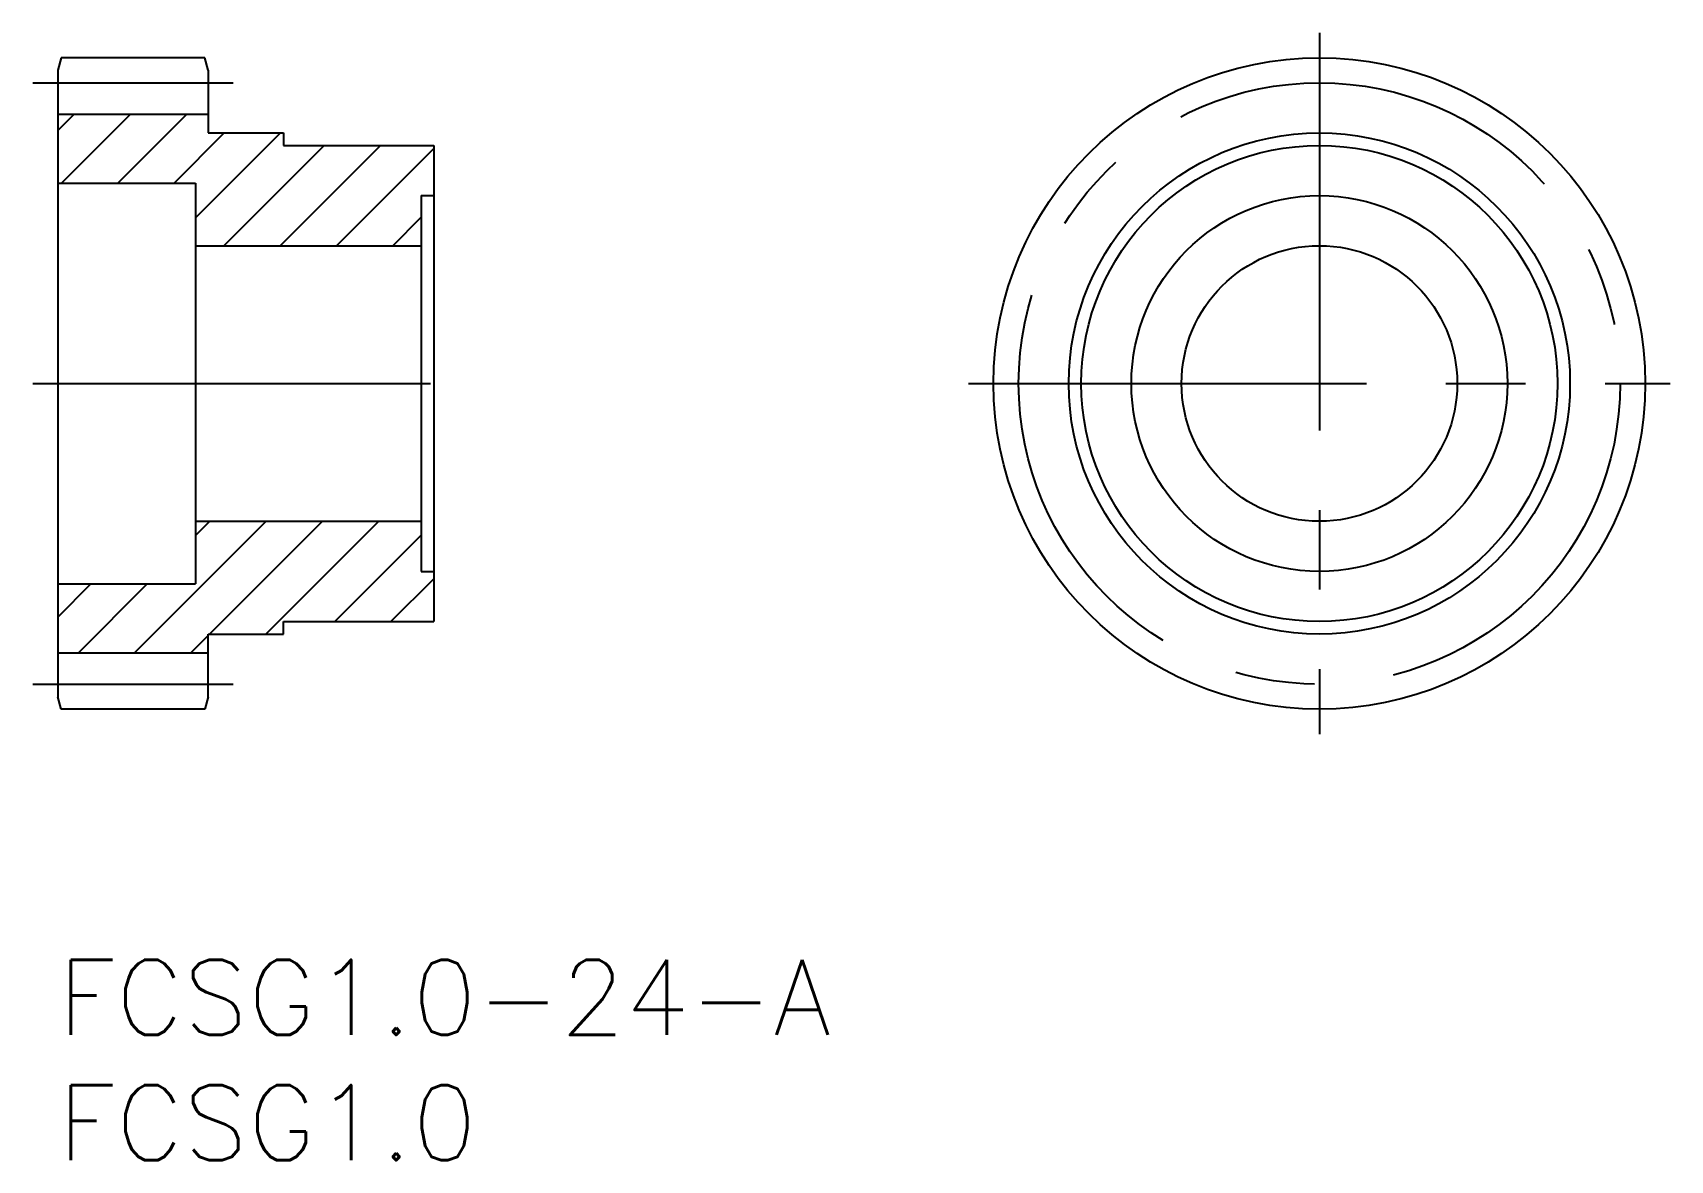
# Model space of a CAD drawing. Extents: x -1 to 64.3, y -8 to 37.
import ezdxf

# ---------------------------------------------------------------- set-up
doc = ezdxf.new("R2010")
doc.units = 0
doc.header["$LTSCALE"] = 0.5
doc.linetypes.add('CENTER', pattern=[50.8, 31.75, -6.35, 6.35, -6.35])
for name, color, linetype in [('MSM_CENTER', 1, 'CENTER'), ('MSM_CONTINUOUS', 7, 'CONTINUOUS'), ('MSM_NARROW', 5, 'CONTINUOUS'), ('MSM_PART_NUMBER', 7, 'CONTINUOUS')]:
    doc.layers.add(name, color=color, linetype=linetype)
doc.styles.get("Standard").update_dxf_attribs({"font": 'txt.shx', "height": 3, "bigfont": 'bigfont.shx'})

msp = doc.modelspace()

# ---------------------------------------------------------------- linework, layer by layer
at = {"layer": 'MSM_CENTER'}
for p, q in [((50.338, 37), (50.338, 9)), ((-1, 35), (7, 35)), ((-1, 23), (16, 23)), ((36.338, 23), (64.338, 23)), ((-1, 11), (7, 11))]:
    msp.add_line(p, q, dxfattribs=at)
msp.add_circle((50.338, 23), 12, dxfattribs=at)
at = {"layer": 'MSM_CONTINUOUS'}
for p, q in [((0.134, 36), (0, 35.5)), ((5.866, 36), (0.134, 36)), ((6, 35.5), (5.866, 36)), ((0, 35.5), (0, 10.5)), ((6, 35.5), (6, 33)), ((0, 33.75), (6, 33.75)), ((6, 33), (9, 33)), ((9, 33), (9, 32.5)), ((9, 32.5), (15, 32.5)), ((15, 32.5), (15, 13.5)), ((0, 31), (5.5, 31)), ((5.5, 31), (5.5, 15)), ((14.5, 30.5), (15, 30.5)), ((14.5, 30.5), (14.5, 15.5)), ((5.5, 28.5), (14.5, 28.5)), ((5.5, 17.5), (14.5, 17.5)), ((14.5, 15.5), (15, 15.5)), ((0, 15), (5.5, 15)), ((9, 13.5), (15, 13.5)), ((9, 13), (9, 13.5)), ((6, 13), (9, 13)), ((6, 10.5), (6, 13)), ((0, 12.25), (6, 12.25)), ((0.134, 10), (0, 10.5)), ((6, 10.5), (5.866, 10)), ((5.866, 10), (0.134, 10))]:
    msp.add_line(p, q, dxfattribs=at)
for radius in [13, 10, 9.5, 7.5, 5.5]:
    msp.add_circle((50.338, 23), radius, dxfattribs=at)
at = {"layer": 'MSM_NARROW'}
for p, q in [((0, 33.097), (0.653, 33.75)), ((0.148, 31), (2.898, 33.75)), ((2.393, 31), (5.143, 33.75)), ((4.638, 31), (6.638, 33)), ((5.5, 29.617), (8.883, 33)), ((6.628, 28.5), (10.628, 32.5)), ((8.873, 28.5), (12.873, 32.5)), ((11.118, 28.5), (15, 32.382)), ((13.363, 28.5), (14.5, 29.637)), ((3.064, 12.25), (8.314, 17.5)), ((5.5, 16.931), (6.069, 17.5)), ((6.059, 13), (10.559, 17.5)), ((8.304, 13), (12.804, 17.5)), ((11.049, 13.5), (14.5, 16.951)), ((13.294, 13.5), (15, 15.206)), ((0, 13.676), (1.324, 15)), ((0.819, 12.25), (3.569, 15)), ((5.309, 12.25), (6, 12.941))]:
    msp.add_line(p, q, dxfattribs=at)

# ---------------------------------------------------------------- texts
at = {"layer": 'MSM_PART_NUMBER'}
for s, p in [('FCSG1.0-24-A', (0, -3)), ('FCSG1.0', (0, -8))]:
    msp.add_text(s, height=3, dxfattribs=at).set_placement(p)

doc.saveas('drawing.dxf')
